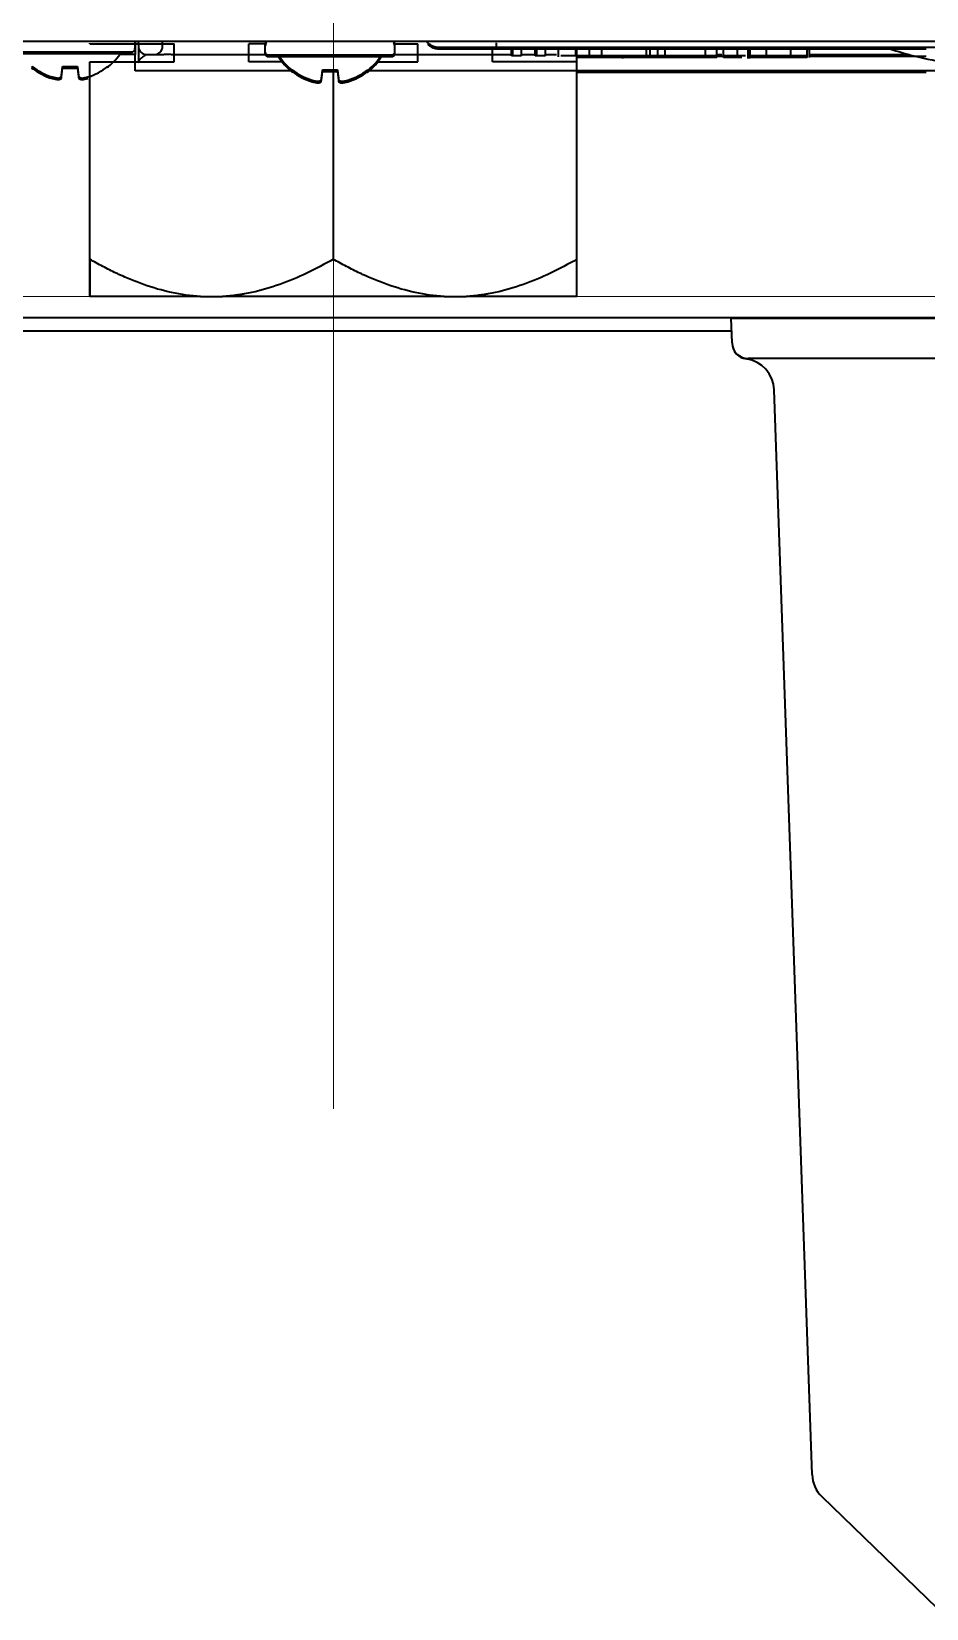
# Model space of a CAD drawing. Extents: x 53 to 4125, y 6244 to 9910.
# Drawn here: x 2732.9 to 2788, y 8999.9 to 9097 of the extents above; entities that cross this region are included whole.
import ezdxf

# ---------------------------------------------------------------- set-up
doc = ezdxf.new("R2010")
doc.units = 0
doc.header["$LTSCALE"] = 5
doc.layers.get('0').update_dxf_attribs({"linetype": 'CONTINUOUS', "lineweight": 0})
doc.layers.add('1', color=7, linetype='CONTINUOUS', true_color=0xffffff)

msp = doc.modelspace()

# ---------------------------------------------------------------- linework, layer by layer
at = {"color": 1}
for p, q in [((2751.484, 9130.695), (2751.484, 9030.695)), ((2701.484, 9080.695), (2801.484, 9080.695))]:
    msp.add_line(p, q, dxfattribs=at)
at = {"layer": '1', "color": 7, "linetype": 'Continuous', "lineweight": 35}
for p, q in [((2962.275, 9096.393), (2216.275, 9096.393)), ((2739.125, 9095.743), (2731.425, 9095.743)), ((2736.484, 9096.245), (2736.484, 9096.293)), ((2736.484, 9096.245), (2741.68, 9096.245)), ((2736.484, 9096.245), (2736.484, 9096.245)), ((2739.275, 9096.393), (2739.275, 9095.593)), ((2739.275, 9095.993), (2739.275, 9096.393)), ((2739.475, 9096.393), (2739.481, 9096.085)), ((2740.97, 9096.085), (2740.975, 9096.393)), ((2741.68, 9095.145), (2741.68, 9096.245)), ((2746.288, 9095.145), (2746.288, 9096.245)), ((2747.319, 9096.245), (2746.288, 9096.245)), ((2747.275, 9096.193), (2747.275, 9095.793)), ((2747.275, 9096.093), (2747.275, 9095.693)), ((2755.231, 9096.245), (2756.68, 9096.245)), ((2755.275, 9095.793), (2755.275, 9096.193)), ((2755.275, 9095.693), (2755.275, 9096.093)), ((2756.68, 9095.145), (2756.68, 9096.245)), ((2761.288, 9095.145), (2761.288, 9095.918)), ((2821.023, 9096.018), (2761.538, 9096.018)), ((2787.975, 9095.918), (2761.538, 9095.918)), ((2762.444, 9095.518), (2762.444, 9096.018)), ((2762.447, 9095.518), (2762.447, 9096.018)), ((2762.533, 9095.518), (2762.533, 9096.018)), ((2763.065, 9095.518), (2763.065, 9096.018)), ((2763.918, 9095.518), (2763.918, 9096.018)), ((2764.005, 9095.518), (2764.005, 9096.018)), ((2764.541, 9095.518), (2764.541, 9096.018)), ((2765.319, 9096.018), (2765.319, 9095.455)), ((2766.421, 9095.518), (2766.421, 9096.018)), ((2766.484, 9095.145), (2766.484, 9095.918)), ((2767.257, 9095.518), (2767.257, 9096.018)), ((2767.257, 9095.418), (2767.257, 9095.918)), ((2768.019, 9095.518), (2768.019, 9096.018)), ((2768.019, 9095.418), (2768.019, 9095.918)), ((2770.756, 9095.518), (2770.756, 9096.018)), ((2770.756, 9095.418), (2770.756, 9095.918)), ((2770.98, 9095.518), (2770.98, 9096.018)), ((2770.98, 9095.418), (2770.98, 9095.918)), ((2771.455, 9095.518), (2771.455, 9096.018)), ((2771.455, 9095.418), (2771.455, 9095.918)), ((2771.906, 9095.518), (2771.906, 9096.018)), ((2771.906, 9095.418), (2771.906, 9095.918)), ((2774.407, 9095.518), (2774.407, 9096.018)), ((2774.407, 9095.418), (2774.407, 9095.918)), ((2775.091, 9095.518), (2775.091, 9096.018)), ((2775.091, 9095.418), (2775.091, 9095.918)), ((2775.501, 9095.518), (2775.501, 9096.018)), ((2775.501, 9095.418), (2775.501, 9095.918)), ((2776.371, 9095.518), (2776.371, 9096.018)), ((2776.371, 9095.418), (2776.371, 9095.918)), ((2777.003, 9096.018), (2777.003, 9095.455)), ((2777.003, 9095.918), (2777.003, 9095.355)), ((2777.147, 9095.518), (2777.147, 9096.018)), ((2777.147, 9095.418), (2777.147, 9095.918)), ((2778.152, 9095.518), (2778.152, 9096.018)), ((2778.152, 9095.418), (2778.152, 9095.918)), ((2779.648, 9095.518), (2779.648, 9096.018)), ((2779.648, 9095.418), (2779.648, 9095.918)), ((2780.657, 9095.518), (2780.657, 9096.018)), ((2780.657, 9095.418), (2780.657, 9095.918)), ((2780.807, 9095.518), (2780.807, 9096.018)), ((2780.807, 9095.418), (2780.807, 9095.918)), ((2739.125, 9095.643), (2731.425, 9095.643)), ((2736.484, 9095.145), (2741.68, 9095.145)), ((2736.484, 9082.995), (2736.484, 9095.145)), ((2739.275, 9095.593), (2738.336, 9095.593)), ((2739.275, 9094.593), (2739.275, 9095.593)), ((2739.981, 9095.593), (2740.47, 9095.593)), ((2741.47, 9095.593), (2747.359, 9095.593)), ((2748.325, 9095.145), (2746.288, 9095.145)), ((2755.125, 9095.543), (2747.425, 9095.543)), ((2755.125, 9095.443), (2747.425, 9095.443)), ((2754.226, 9095.145), (2756.68, 9095.145)), ((2755.193, 9095.593), (2762.444, 9095.593)), ((2766.484, 9095.145), (2761.288, 9095.145)), ((2763.068, 9095.593), (2763.918, 9095.593)), ((2764.542, 9095.593), (2765.223, 9095.593)), ((2766.484, 9082.995), (2766.484, 9095.145)), ((2769.308, 9095.455), (2769.308, 9095.518)), ((2769.308, 9095.355), (2769.308, 9095.418)), ((2775.093, 9095.593), (2775.406, 9095.593)), ((2775.093, 9095.493), (2775.503, 9095.493)), ((2777.094, 9095.518), (2777.094, 9095.455)), ((2777.094, 9095.418), (2777.094, 9095.355)), ((2780.809, 9095.593), (2786.942, 9095.593)), ((2780.809, 9095.493), (2787.976, 9095.493)), ((2736.484, 9082.995), (2736.484, 9094.144)), ((2749.026, 9094.593), (2739.275, 9094.593)), ((2751.484, 9082.995), (2751.484, 9094.552)), ((2790.65, 9094.593), (2753.526, 9094.593)), ((2787.977, 9094.493), (2766.486, 9094.493)), ((2743.305, 9080.695), (2736.484, 9080.695)), ((2736.484, 9080.695), (2736.484, 9080.695)), ((2743.305, 9080.695), (2744.664, 9080.695)), ((2758.305, 9080.695), (2744.664, 9080.695)), ((2758.305, 9080.695), (2759.664, 9080.695)), ((2766.484, 9080.695), (2759.664, 9080.695)), ((2928.321, 9079.393), (2638.986, 9079.393)), ((2775.975, 9079.373), (2777.438, 9079.373)), ((2776.029, 9077.839), (2775.975, 9079.373)), ((2777.438, 9079.373), (2789.021, 9079.373)), ((2781.503, 9079.393), (2781.504, 9079.373)), ((2640.992, 9078.593), (2775.993, 9078.593)), ((2778.199, 9076.873), (2777.028, 9076.873)), ((2789.781, 9076.873), (2778.199, 9076.873)), ((2780.961, 9008.177), (2778.63, 9074.943)), ((2780.962, 9008.176), (2780.961, 9008.177)), ((2788.688, 8999.935), (2781.571, 9006.807))]:
    msp.add_line(p, q, dxfattribs=at)
for centre, radius, start, end in [((2735.275, 9097.743), 3.74, 309.37906, 327.67589), ((2738.992, 9095.993), 0.283, 298.07249, 0), ((2739.981, 9096.093), 0.5, 181, 270), ((2740.47, 9096.093), 0.5, 270, 359), ((2747.559, 9096.193), 0.283, 135.09965, 180), ((2747.559, 9096.093), 0.283, 135.09965, 180), ((2747.559, 9095.793), 0.283, 180, 241.92751), ((2747.559, 9095.693), 0.283, 180, 241.92751), ((2754.992, 9095.793), 0.283, 298.07249, 0), ((2754.992, 9095.693), 0.283, 298.07249, 0), ((2754.992, 9096.193), 0.283, 0, 44.90035), ((2754.992, 9096.093), 0.283, 0, 44.90035), ((2751.275, 9097.543), 3.74, 212.32411, 230.6111), ((2751.275, 9097.443), 3.74, 212.32411, 230.6111), ((2751.275, 9097.543), 3.74, 309.37906, 327.67589), ((2751.275, 9097.443), 3.74, 309.37906, 327.67589), ((2777.028, 9077.873), 1, 182, 270), ((2777.029, 9077.847), 1, 182, 262.37643), ((2776.631, 9074.873), 2, 2, 82.37643), ((2782.96, 9008.246), 2, 182, 226)]:
    msp.add_arc(centre, radius, start, end, dxfattribs=at)
for centre, major_axis, ratio, start_param, end_param in [((2735.27, 9097.765), (3.624, 0.873), 0.997235, 3.804658, 4.177379), ((2735.27, 9097.665), (3.624, 0.873), 0.997235, 3.804658, 4.177379), ((2734.979, 9097.765), (0.269, 3.718), 0.017407, 3.440796, 3.813517), ((2734.979, 9097.665), (0.269, 3.718), 0.017407, 3.440796, 3.813517), ((2735.572, 9097.765), (0.269, -3.718), 0.017407, 5.611261, 5.983982), ((2735.572, 9097.665), (0.269, -3.718), 0.017407, 5.611261, 5.983982), ((2735.28, 9097.765), (3.624, -0.873), 0.997235, 5.247399, 5.62012), ((2735.017, 9097.801), (0.806, 3.6), 0.902278, 3.129444, 3.24631), ((2735.017, 9097.701), (0.806, 3.6), 0.902278, 3.129444, 3.24631), ((2734.721, 9097.801), (0.383, 3.669), 0.420739, 3.280106, 3.396972), ((2734.721, 9097.701), (0.383, 3.669), 0.420739, 3.280106, 3.396972), ((2735.83, 9097.801), (0.383, -3.669), 0.420739, 6.027806, 6.144672), ((2735.83, 9097.701), (0.383, -3.669), 0.420739, 6.027806, 6.144672), ((2735.534, 9097.801), (0.806, -3.6), 0.902278, 6.178468, 6.295334), ((2735.534, 9097.701), (0.806, -3.6), 0.902278, 6.178468, 6.295334), ((2751.27, 9097.565), (3.624, 0.873), 0.997235, 3.804658, 4.177379), ((2751.27, 9097.465), (3.624, 0.873), 0.997235, 3.804658, 4.177379), ((2751.017, 9097.601), (0.806, 3.6), 0.902278, 3.129444, 3.24631), ((2751.017, 9097.501), (0.806, 3.6), 0.902278, 3.129444, 3.24631), ((2750.721, 9097.601), (0.383, 3.669), 0.420739, 3.280106, 3.396972), ((2750.721, 9097.501), (0.383, 3.669), 0.420739, 3.280106, 3.396972), ((2750.979, 9097.565), (0.269, 3.718), 0.017407, 3.440796, 3.813517), ((2750.979, 9097.465), (0.269, 3.718), 0.017407, 3.440796, 3.813517), ((2751.572, 9097.565), (0.269, -3.718), 0.017407, 5.611261, 5.983982), ((2751.572, 9097.465), (0.269, -3.718), 0.017407, 5.611261, 5.983982), ((2751.83, 9097.601), (0.383, -3.669), 0.420739, 6.027806, 6.144672), ((2751.83, 9097.501), (0.383, -3.669), 0.420739, 6.027806, 6.144672), ((2751.534, 9097.601), (0.806, -3.6), 0.902278, 6.178468, 6.295334), ((2751.534, 9097.501), (0.806, -3.6), 0.902278, 6.178468, 6.295334), ((2751.28, 9097.565), (3.624, -0.873), 0.997235, 5.247399, 5.62012), ((2751.28, 9097.465), (3.624, -0.873), 0.997235, 5.247399, 5.62012), ((2782.96, 9008.247), (-1.999, -0.07), 0.99882, 0, 0.769766)]:
    msp.add_ellipse(centre, major_axis=major_axis, ratio=ratio, start_param=start_param, end_param=end_param, dxfattribs=at)
for points, knots in [([(2739.481, 9096.073), (2739.481, 9096.062), (2739.482, 9096.014), (2739.485, 9095.853), (2739.49, 9095.551), (2739.494, 9095.299), (2739.497, 9095.158)], [0, 0, 0, 0, 0.16814, 0.445427, 0.722713, 1, 1, 1, 1]), ([(2758.007, 9096.018), (2757.943, 9096.018), (2757.878, 9096.024), (2757.751, 9096.049), (2757.689, 9096.068), (2757.569, 9096.117), (2757.511, 9096.147), (2757.403, 9096.218), (2757.353, 9096.259), (2757.306, 9096.304)], [0, 0, 0, 0, 0.25, 0.25, 0.5, 0.5, 0.75, 0.75, 1, 1, 1, 1]), ([(2758.007, 9095.918), (2757.943, 9095.918), (2757.878, 9095.924), (2757.751, 9095.949), (2757.689, 9095.968), (2757.569, 9096.017), (2757.511, 9096.047), (2757.403, 9096.118), (2757.353, 9096.159), (2757.306, 9096.204)], [0, 0, 0, 0, 0.25, 0.25, 0.5, 0.5, 0.75, 0.75, 1, 1, 1, 1]), ([(2761.538, 9096.018), (2761.422, 9096.018), (2761.307, 9096.018), (2761.137, 9096.018), (2761.08, 9096.018), (2760.967, 9096.018), (2760.911, 9096.018), (2760.799, 9096.018), (2760.743, 9096.018), (2760.633, 9096.018), (2760.522, 9096.018), (2760.413, 9096.018), (2760.304, 9096.018), (2760.251, 9096.018), (2760.092, 9096.018), (2759.988, 9096.018), (2759.787, 9096.018), (2759.69, 9096.018), (2759.5, 9096.018), (2759.407, 9096.018), (2759.273, 9096.018), (2759.229, 9096.018), (2759.144, 9096.018), (2759.102, 9096.018), (2758.98, 9096.018), (2758.903, 9096.018), (2758.758, 9096.018), (2758.689, 9096.018), (2758.592, 9096.018), (2758.561, 9096.018), (2758.516, 9096.018), (2758.501, 9096.018), (2758.472, 9096.018), (2758.458, 9096.018), (2758.389, 9096.018), (2758.339, 9096.018), (2758.25, 9096.018), (2758.21, 9096.018), (2758.141, 9096.018), (2758.111, 9096.018), (2758.081, 9096.018), (2758.075, 9096.018), (2758.064, 9096.018), (2758.059, 9096.018), (2758.045, 9096.018), (2758.037, 9096.018), (2758.024, 9096.018), (2758.018, 9096.018), (2758.011, 9096.018), (2758.008, 9096.018), (2758.007, 9096.018)], [0, 0, 0, 0, 0.0625, 0.0625, 0.09375, 0.09375, 0.125, 0.125, 0.15625, 0.15625, 0.1875, 0.21875, 0.21875, 0.25, 0.25, 0.3125, 0.3125, 0.375, 0.375, 0.4375, 0.4375, 0.46875, 0.46875, 0.5, 0.5, 0.5625, 0.5625, 0.625, 0.625, 0.65625, 0.65625, 0.671875, 0.671875, 0.6875, 0.6875, 0.75, 0.75, 0.8125, 0.8125, 0.875, 0.875, 0.890625, 0.890625, 0.90625, 0.90625, 0.9375, 0.9375, 0.96875, 0.96875, 1, 1, 1, 1]), ([(2761.538, 9095.918), (2761.422, 9095.918), (2761.307, 9095.918), (2761.137, 9095.918), (2761.08, 9095.918), (2760.967, 9095.918), (2760.911, 9095.918), (2760.799, 9095.918), (2760.743, 9095.918), (2760.633, 9095.918), (2760.522, 9095.918), (2760.413, 9095.918), (2760.304, 9095.918), (2760.251, 9095.918), (2760.092, 9095.918), (2759.988, 9095.918), (2759.787, 9095.918), (2759.69, 9095.918), (2759.5, 9095.918), (2759.407, 9095.918), (2759.273, 9095.918), (2759.229, 9095.918), (2759.144, 9095.918), (2759.102, 9095.918), (2758.98, 9095.918), (2758.903, 9095.918), (2758.758, 9095.918), (2758.689, 9095.918), (2758.592, 9095.918), (2758.561, 9095.918), (2758.516, 9095.918), (2758.501, 9095.918), (2758.472, 9095.918), (2758.458, 9095.918), (2758.389, 9095.918), (2758.339, 9095.918), (2758.25, 9095.918), (2758.21, 9095.918), (2758.141, 9095.918), (2758.111, 9095.918), (2758.081, 9095.918), (2758.075, 9095.918), (2758.064, 9095.918), (2758.059, 9095.918), (2758.045, 9095.918), (2758.037, 9095.918), (2758.024, 9095.918), (2758.018, 9095.918), (2758.011, 9095.918), (2758.008, 9095.918), (2758.007, 9095.918)], [0, 0, 0, 0, 0.0625, 0.0625, 0.09375, 0.09375, 0.125, 0.125, 0.15625, 0.15625, 0.1875, 0.21875, 0.21875, 0.25, 0.25, 0.3125, 0.3125, 0.375, 0.375, 0.4375, 0.4375, 0.46875, 0.46875, 0.5, 0.5, 0.5625, 0.5625, 0.625, 0.625, 0.65625, 0.65625, 0.671875, 0.671875, 0.6875, 0.6875, 0.75, 0.75, 0.8125, 0.8125, 0.875, 0.875, 0.890625, 0.890625, 0.90625, 0.90625, 0.9375, 0.9375, 0.96875, 0.96875, 1, 1, 1, 1]), ([(2761.538, 9096.018), (2761.537, 9096.018), (2761.536, 9096.024), (2761.534, 9096.049), (2761.533, 9096.068), (2761.531, 9096.117), (2761.53, 9096.147), (2761.529, 9096.218), (2761.528, 9096.259), (2761.527, 9096.305)], [0, 0, 0, 0, 0.25, 0.25, 0.5, 0.5, 0.75, 0.75, 1, 1, 1, 1]), ([(2761.538, 9095.918), (2761.537, 9095.918), (2761.536, 9095.924), (2761.534, 9095.949), (2761.533, 9095.968), (2761.531, 9096.017), (2761.53, 9096.047), (2761.529, 9096.118), (2761.528, 9096.159), (2761.527, 9096.205)], [0, 0, 0, 0, 0.25, 0.25, 0.5, 0.5, 0.75, 0.75, 1, 1, 1, 1]), ([(2785.559, 9096.002), (2786.047, 9095.84), (2787.22, 9095.493), (2788.843, 9095.137), (2789.976, 9094.963), (2790.4, 9094.908)], [0, 0, 0, 0, 0.315066, 0.744856, 1, 1, 1, 1]), ([(2732.904, 9094.852), (2732.906, 9094.85), (2732.917, 9094.839), (2732.942, 9094.826), (2732.972, 9094.814), (2732.996, 9094.809), (2733.012, 9094.807), (2733.021, 9094.807), (2733.025, 9094.807), (2733.026, 9094.807), (2733.026, 9094.807), (2733.026, 9094.807), (2733.026, 9094.807), (2733.026, 9094.807), (2733.026, 9094.807), (2733.026, 9094.807), (2733.026, 9094.807)], [0, 0, 0, 0, 0.051667, 0.311044, 0.521836, 0.680972, 0.785546, 0.83879, 0.85303, 0.855369, 0.856932, 0.858725, 0.861739, 0.868797, 0.895485, 1, 1, 1, 1]), ([(2732.904, 9094.752), (2732.909, 9094.748), (2732.924, 9094.735), (2732.95, 9094.722), (2732.979, 9094.713), (2733.001, 9094.708), (2733.016, 9094.707), (2733.023, 9094.707), (2733.025, 9094.707), (2733.026, 9094.707), (2733.026, 9094.707), (2733.026, 9094.707), (2733.026, 9094.707), (2733.026, 9094.707), (2733.026, 9094.707), (2733.026, 9094.707), (2733.026, 9094.707)], [0, 0, 0, 0, 0.134719, 0.39601, 0.605093, 0.758296, 0.853566, 0.89743, 0.905102, 0.907409, 0.909051, 0.911013, 0.914396, 0.922569, 0.955126, 1, 1, 1, 1]), ([(2734.808, 9094.852), (2734.847, 9094.852), (2734.885, 9094.852), (2734.963, 9094.852), (2735.04, 9094.852), (2735.118, 9094.852), (2735.196, 9094.852), (2735.236, 9094.852), (2735.353, 9094.852), (2735.432, 9094.852), (2735.549, 9094.852), (2735.588, 9094.852), (2735.665, 9094.852), (2735.704, 9094.852), (2735.742, 9094.852)], [0, 0, 0, 0, 0.125, 0.125, 0.25, 0.375, 0.375, 0.5, 0.5, 0.75, 0.75, 0.875, 0.875, 1, 1, 1, 1]), ([(2734.808, 9094.752), (2734.847, 9094.752), (2734.885, 9094.752), (2734.963, 9094.752), (2735.04, 9094.752), (2735.118, 9094.752), (2735.196, 9094.752), (2735.236, 9094.752), (2735.353, 9094.752), (2735.432, 9094.752), (2735.549, 9094.752), (2735.588, 9094.752), (2735.665, 9094.752), (2735.704, 9094.752), (2735.742, 9094.752)], [0, 0, 0, 0, 0.125, 0.125, 0.25, 0.375, 0.375, 0.5, 0.5, 0.75, 0.75, 0.875, 0.875, 1, 1, 1, 1]), ([(2737.524, 9094.807), (2737.524, 9094.807), (2737.524, 9094.807), (2737.524, 9094.807), (2737.524, 9094.807), (2737.525, 9094.807), (2737.525, 9094.807), (2737.525, 9094.807), (2737.526, 9094.807), (2737.532, 9094.807), (2737.552, 9094.808), (2737.588, 9094.817), (2737.624, 9094.832), (2737.642, 9094.848), (2737.646, 9094.853)], [0, 0, 0, 0, 0.027884, 0.277145, 0.291773, 0.294227, 0.295879, 0.297549, 0.301484, 0.309236, 0.393846, 0.614236, 0.898364, 1, 1, 1, 1]), ([(2739.501, 9095.13), (2739.511, 9095.201), (2739.551, 9095.259), (2739.626, 9095.336), (2739.667, 9095.372), (2739.723, 9095.417), (2739.762, 9095.45), (2739.787, 9095.471), (2739.81, 9095.491), (2739.843, 9095.518), (2739.872, 9095.54), (2739.889, 9095.552)], [0, 0, 0, 0, 0.336198, 0.336198, 0.504297, 0.588347, 0.672396, 0.756446, 0.756446, 0.840495, 1, 1, 1, 1]), ([(2740.542, 9095.593), (2740.595, 9095.593), (2740.716, 9095.594), (2740.951, 9095.599), (2741.211, 9095.61), (2741.383, 9095.62), (2741.47, 9095.626)], [0, 0, 0, 0, 0.266748, 0.52043, 0.763312, 1, 1, 1, 1]), ([(2766.41, 9095.518), (2766.248, 9095.518), (2766.098, 9095.518), (2765.772, 9095.518), (2765.617, 9095.518), (2765.497, 9095.518)], [0, 0, 0, 0, 0.42158, 0.42158, 1, 1, 1, 1]), ([(2778.152, 9095.518), (2777.92, 9095.518), (2777.717, 9095.518), (2777.377, 9095.518), (2777.244, 9095.518), (2777.147, 9095.518)], [0, 0, 0, 0, 0.5, 0.5, 1, 1, 1, 1]), ([(2778.152, 9095.418), (2777.92, 9095.418), (2777.717, 9095.418), (2777.377, 9095.418), (2777.244, 9095.418), (2777.147, 9095.418)], [0, 0, 0, 0, 0.5, 0.5, 1, 1, 1, 1]), ([(2779.648, 9095.518), (2779.414, 9095.518), (2779.167, 9095.518), (2778.634, 9095.518), (2778.383, 9095.518), (2778.152, 9095.518)], [0, 0, 0, 0, 0.495652, 0.495652, 1, 1, 1, 1]), ([(2779.648, 9095.418), (2779.414, 9095.418), (2779.167, 9095.418), (2778.634, 9095.418), (2778.383, 9095.418), (2778.152, 9095.418)], [0, 0, 0, 0, 0.495652, 0.495652, 1, 1, 1, 1]), ([(2780.657, 9095.518), (2780.557, 9095.518), (2780.422, 9095.518), (2780.081, 9095.518), (2779.88, 9095.518), (2779.648, 9095.518)], [0, 0, 0, 0, 0.502444, 0.502444, 1, 1, 1, 1]), ([(2780.657, 9095.418), (2780.557, 9095.418), (2780.422, 9095.418), (2780.081, 9095.418), (2779.88, 9095.418), (2779.648, 9095.418)], [0, 0, 0, 0, 0.502444, 0.502444, 1, 1, 1, 1]), ([(2748.904, 9094.652), (2748.906, 9094.65), (2748.917, 9094.639), (2748.942, 9094.626), (2748.972, 9094.614), (2748.996, 9094.609), (2749.012, 9094.607), (2749.021, 9094.607), (2749.025, 9094.607), (2749.026, 9094.607), (2749.026, 9094.607), (2749.026, 9094.607), (2749.026, 9094.607), (2749.026, 9094.607), (2749.026, 9094.607), (2749.026, 9094.607), (2749.026, 9094.607)], [0, 0, 0, 0, 0.051667, 0.311044, 0.521836, 0.680972, 0.785546, 0.83879, 0.85303, 0.855369, 0.856932, 0.858725, 0.861739, 0.868797, 0.895485, 1, 1, 1, 1]), ([(2748.904, 9094.552), (2748.909, 9094.548), (2748.924, 9094.535), (2748.95, 9094.522), (2748.979, 9094.513), (2749.001, 9094.508), (2749.016, 9094.507), (2749.023, 9094.507), (2749.025, 9094.507), (2749.026, 9094.507), (2749.026, 9094.507), (2749.026, 9094.507), (2749.026, 9094.507), (2749.026, 9094.507), (2749.026, 9094.507), (2749.026, 9094.507), (2749.026, 9094.507)], [0, 0, 0, 0, 0.134719, 0.39601, 0.605093, 0.758296, 0.853566, 0.89743, 0.905102, 0.907409, 0.909051, 0.911013, 0.914396, 0.922569, 0.955126, 1, 1, 1, 1]), ([(2750.808, 9094.652), (2750.847, 9094.652), (2750.885, 9094.652), (2750.963, 9094.652), (2751.04, 9094.652), (2751.118, 9094.652), (2751.196, 9094.652), (2751.236, 9094.652), (2751.353, 9094.652), (2751.432, 9094.652), (2751.549, 9094.652), (2751.588, 9094.652), (2751.665, 9094.652), (2751.704, 9094.652), (2751.742, 9094.652)], [0, 0, 0, 0, 0.125, 0.125, 0.25, 0.375, 0.375, 0.5, 0.5, 0.75, 0.75, 0.875, 0.875, 1, 1, 1, 1]), ([(2750.808, 9094.552), (2750.847, 9094.552), (2750.885, 9094.552), (2750.963, 9094.552), (2751.04, 9094.552), (2751.118, 9094.552), (2751.196, 9094.552), (2751.236, 9094.552), (2751.353, 9094.552), (2751.432, 9094.552), (2751.549, 9094.552), (2751.588, 9094.552), (2751.665, 9094.552), (2751.704, 9094.552), (2751.742, 9094.552)], [0, 0, 0, 0, 0.125, 0.125, 0.25, 0.375, 0.375, 0.5, 0.5, 0.75, 0.75, 0.875, 0.875, 1, 1, 1, 1]), ([(2753.516, 9094.507), (2753.518, 9094.507), (2753.522, 9094.507), (2753.524, 9094.507), (2753.524, 9094.507), (2753.524, 9094.507), (2753.525, 9094.507), (2753.525, 9094.507), (2753.528, 9094.507), (2753.536, 9094.507), (2753.555, 9094.509), (2753.585, 9094.516), (2753.619, 9094.53), (2753.639, 9094.546), (2753.646, 9094.553)], [0, 0, 0, 0, 0.224485, 0.543492, 0.578376, 0.58397, 0.58494, 0.585873, 0.587908, 0.610022, 0.664923, 0.762436, 0.906816, 1, 1, 1, 1]), ([(2753.524, 9094.607), (2753.524, 9094.607), (2753.524, 9094.607), (2753.524, 9094.607), (2753.524, 9094.607), (2753.525, 9094.607), (2753.525, 9094.607), (2753.525, 9094.607), (2753.526, 9094.607), (2753.532, 9094.607), (2753.552, 9094.608), (2753.588, 9094.617), (2753.624, 9094.632), (2753.642, 9094.648), (2753.646, 9094.653)], [0, 0, 0, 0, 0.027884, 0.277145, 0.291773, 0.294227, 0.295879, 0.297549, 0.301484, 0.309236, 0.393846, 0.614236, 0.898364, 1, 1, 1, 1]), ([(2743.305, 9080.695), (2742.704, 9080.731), (2742.112, 9080.815), (2740.946, 9081.065), (2740.371, 9081.231), (2739.518, 9081.533), (2739.236, 9081.642), (2738.815, 9081.818), (2738.674, 9081.878), (2738.465, 9081.972), (2738.395, 9082.004), (2738.256, 9082.068), (2737.909, 9082.23), (2737.292, 9082.541), (2736.752, 9082.84), (2736.484, 9082.995)], [0, 0, 0, 0, 0.25, 0.25, 0.5, 0.5, 0.625, 0.625, 0.6875, 0.6875, 0.71875, 0.71875, 0.75, 0.875, 1, 1, 1, 1]), ([(2736.484, 9082.995), (2736.484, 9082.686), (2736.484, 9082.11), (2736.484, 9081.64), (2736.484, 9081.238), (2736.484, 9081.07), (2736.484, 9080.911), (2736.484, 9080.882), (2736.484, 9080.842), (2736.484, 9080.83), (2736.484, 9080.806), (2736.484, 9080.751), (2736.484, 9080.713), (2736.484, 9080.695)], [0, 0, 0, 0, 0.25, 0.5, 0.5, 0.75, 0.75, 0.8125, 0.8125, 0.84375, 0.84375, 0.875, 1, 1, 1, 1]), ([(2736.484, 9080.695), (2736.484, 9080.731), (2736.484, 9080.815), (2736.484, 9081.065), (2736.484, 9081.231), (2736.484, 9081.533), (2736.484, 9081.642), (2736.484, 9081.818), (2736.484, 9081.878), (2736.484, 9081.972), (2736.484, 9082.004), (2736.484, 9082.068), (2736.484, 9082.23), (2736.484, 9082.541), (2736.484, 9082.84), (2736.484, 9082.995)], [0, 0, 0, 0, 0.25, 0.25, 0.5, 0.5, 0.625, 0.625, 0.6875, 0.6875, 0.71875, 0.71875, 0.75, 0.875, 1, 1, 1, 1]), ([(2751.484, 9082.995), (2750.949, 9082.686), (2749.866, 9082.11), (2748.752, 9081.64), (2747.618, 9081.238), (2747.042, 9081.07), (2746.306, 9080.911), (2746.158, 9080.882), (2745.935, 9080.842), (2745.861, 9080.83), (2745.712, 9080.806), (2745.339, 9080.751), (2744.964, 9080.713), (2744.664, 9080.695)], [0, 0, 0, 0, 0.25, 0.5, 0.5, 0.75, 0.75, 0.8125, 0.8125, 0.84375, 0.84375, 0.875, 1, 1, 1, 1]), ([(2758.305, 9080.695), (2757.704, 9080.731), (2757.112, 9080.815), (2755.946, 9081.065), (2755.371, 9081.231), (2754.518, 9081.533), (2754.236, 9081.642), (2753.815, 9081.818), (2753.674, 9081.878), (2753.465, 9081.972), (2753.395, 9082.004), (2753.256, 9082.068), (2752.909, 9082.23), (2752.292, 9082.541), (2751.752, 9082.84), (2751.484, 9082.995)], [0, 0, 0, 0, 0.25, 0.25, 0.5, 0.5, 0.625, 0.625, 0.6875, 0.6875, 0.71875, 0.71875, 0.75, 0.875, 1, 1, 1, 1]), ([(2766.484, 9082.995), (2765.949, 9082.686), (2764.866, 9082.11), (2763.752, 9081.64), (2762.618, 9081.238), (2762.042, 9081.07), (2761.306, 9080.911), (2761.158, 9080.882), (2760.935, 9080.842), (2760.861, 9080.83), (2760.712, 9080.806), (2760.339, 9080.751), (2759.964, 9080.713), (2759.664, 9080.695)], [0, 0, 0, 0, 0.25, 0.5, 0.5, 0.75, 0.75, 0.8125, 0.8125, 0.84375, 0.84375, 0.875, 1, 1, 1, 1]), ([(2766.484, 9080.695), (2766.484, 9080.731), (2766.484, 9080.815), (2766.484, 9081.065), (2766.484, 9081.231), (2766.484, 9081.533), (2766.484, 9081.642), (2766.484, 9081.818), (2766.484, 9081.878), (2766.484, 9081.972), (2766.484, 9082.004), (2766.484, 9082.068), (2766.484, 9082.23), (2766.484, 9082.541), (2766.484, 9082.84), (2766.484, 9082.995)], [0, 0, 0, 0, 0.25, 0.25, 0.5, 0.5, 0.625, 0.625, 0.6875, 0.6875, 0.71875, 0.71875, 0.75, 0.875, 1, 1, 1, 1])]:
    msp.add_open_spline(points, degree=3, knots=knots, dxfattribs=at)
for points, degree in [([(2739.481, 9096.073), (2739.479, 9096.006), (2739.518, 9095.904)], 2), ([(2757.216, 9096.393), (2757.306, 9096.305)], 1), ([(2739.498, 9095.102), (2739.497, 9095.121), (2739.497, 9095.14), (2739.497, 9095.158)], 3), ([(2739.502, 9095.13), (2739.499, 9095.139), (2739.497, 9095.149), (2739.497, 9095.158)], 3), ([(2739.498, 9095.102), (2739.498, 9095.112), (2739.499, 9095.121), (2739.502, 9095.13)], 3), ([(2762.447, 9095.518), (2762.446, 9095.518), (2762.445, 9095.518), (2762.444, 9095.518)], 3), ([(2762.533, 9095.518), (2762.505, 9095.518), (2762.476, 9095.518), (2762.447, 9095.518)], 3), ([(2763.065, 9095.518), (2762.888, 9095.518), (2762.711, 9095.518), (2762.533, 9095.518)], 3), ([(2764.005, 9095.518), (2763.976, 9095.518), (2763.947, 9095.518), (2763.918, 9095.518)], 3), ([(2764.541, 9095.518), (2764.362, 9095.518), (2764.184, 9095.518), (2764.005, 9095.518)], 3), ([(2767.257, 9095.518), (2766.978, 9095.518), (2766.699, 9095.518), (2766.421, 9095.518)], 3), ([(2767.257, 9095.418), (2766.999, 9095.418), (2766.742, 9095.418), (2766.484, 9095.418)], 3), ([(2768.019, 9095.518), (2767.765, 9095.518), (2767.511, 9095.518), (2767.257, 9095.518)], 3), ([(2768.019, 9095.418), (2767.765, 9095.418), (2767.511, 9095.418), (2767.257, 9095.418)], 3), ([(2770.756, 9095.518), (2769.844, 9095.518), (2768.931, 9095.518), (2768.019, 9095.518)], 3), ([(2770.756, 9095.418), (2769.844, 9095.418), (2768.931, 9095.418), (2768.019, 9095.418)], 3), ([(2770.98, 9095.518), (2770.906, 9095.518), (2770.831, 9095.518), (2770.756, 9095.518)], 3), ([(2770.98, 9095.418), (2770.906, 9095.418), (2770.831, 9095.418), (2770.756, 9095.418)], 3), ([(2771.455, 9095.518), (2771.297, 9095.518), (2771.139, 9095.518), (2770.98, 9095.518)], 3), ([(2771.455, 9095.418), (2771.297, 9095.418), (2771.139, 9095.418), (2770.98, 9095.418)], 3), ([(2771.906, 9095.518), (2771.756, 9095.518), (2771.605, 9095.518), (2771.455, 9095.518)], 3), ([(2771.906, 9095.418), (2771.756, 9095.418), (2771.605, 9095.418), (2771.455, 9095.418)], 3), ([(2774.407, 9095.518), (2773.573, 9095.518), (2772.739, 9095.518), (2771.906, 9095.518)], 3), ([(2774.407, 9095.418), (2773.573, 9095.418), (2772.739, 9095.418), (2771.906, 9095.418)], 3), ([(2775.091, 9095.518), (2774.863, 9095.518), (2774.635, 9095.518), (2774.407, 9095.518)], 3), ([(2775.091, 9095.418), (2774.863, 9095.418), (2774.635, 9095.418), (2774.407, 9095.418)], 3), ([(2776.371, 9095.518), (2776.044, 9095.518), (2775.755, 9095.518), (2775.501, 9095.518)], 3), ([(2776.371, 9095.418), (2776.044, 9095.418), (2775.755, 9095.418), (2775.501, 9095.418)], 3), ([(2776.86, 9095.518), (2776.69, 9095.518), (2776.527, 9095.518), (2776.371, 9095.518)], 3), ([(2776.639, 9095.418), (2776.547, 9095.418), (2776.458, 9095.418), (2776.371, 9095.418)], 3)]:
    msp.add_open_spline(points, degree=degree, dxfattribs=at)

doc.saveas('drawing.dxf')
